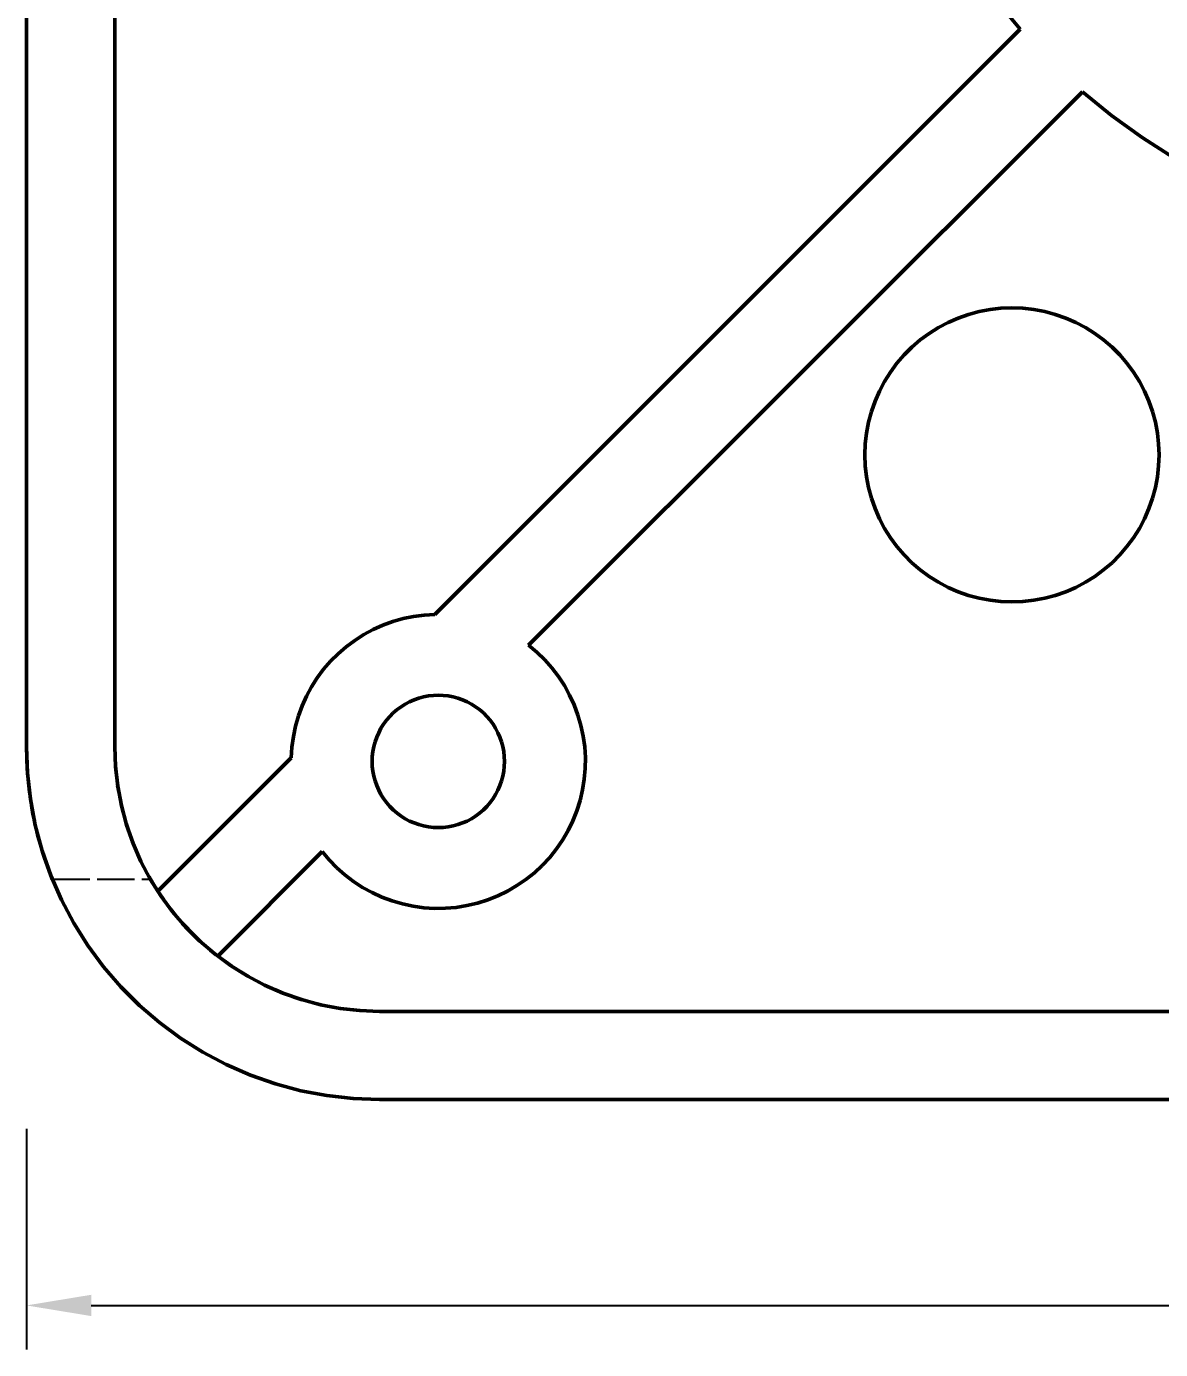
# Model space of a CAD drawing. Header units: millimetres. Extents: x 0 to 420, y 0 to 297.
# Drawn here: x 109.5 to 148.05, y 124.5 to 169.49 of the extents above; entities that cross this region are included whole.
import ezdxf

# ---------------------------------------------------------------- set-up
doc = ezdxf.new("R2010")
doc.units = ezdxf.units.MM
doc.linetypes.add('DASHED', pattern=[1.524, 1.27, -0.254])
for name, color, linetype, lineweight in [('DIM', 3, 'CONTINUOUS', 18), ('HIDDEN', 8, 'DASHED', 25), ('VISIBLE', 7, 'CONTINUOUS', 50)]:
    doc.layers.add(name, color=color, linetype=linetype, lineweight=lineweight)
doc.styles.add('CJK', font='NotoSansCJK-Regular.ttc')
doc.dimstyles.new('GB', dxfattribs={"dimtxt": 2.8, "dimasz": 2.2, "dimexe": 1.5, "dimexo": 1, "dimgap": 0.6, "dimtad": 1, "dimlfac": 100, "dimzin": 12, "dimdsep": 46, "dimtxsty": 'CJK', "dimcen": 2.5, "dimazin": 3, "dimtfac": 0.5, "dimtmove": 2, "dimatfit": 3})

msp = doc.modelspace()

# ---------------------------------------------------------------- linework, layer by layer
at = {"layer": 'HIDDEN'}
for points in [[(109.5, 145), (109.5, 260)], [(109.5, 145), (109.5, 237.5)], [(109.5, 145), (109.5, 237.5)], [(112.5, 145), (112.5, 228.37868)], [(142.46183, 170.38701), (143.27359, 169.39491)], [(123.37717, 149.49849), (143.27359, 169.39491)], [(126.56879, 148.44747), (145.39491, 167.27359)], [(145.39491, 167.27359), (146.38701, 166.46183)], [(146.38701, 166.46183), (147.42572, 165.71063)], [(147.42572, 165.71063), (148.50735, 165.02267)], [(141.8874, 159.7958), (141.52622, 159.69903)], [(142.25479, 159.86532), (141.8874, 159.7958)], [(142.62635, 159.90718), (142.25479, 159.86532)], [(143, 159.92116), (142.62635, 159.90718)], [(143.37365, 159.90718), (143, 159.92116)], [(143.74521, 159.86532), (143.37365, 159.90718)], [(144.1126, 159.7958), (143.74521, 159.86532)], [(144.47378, 159.69903), (144.1126, 159.7958)], [(140.83058, 159.42601), (140.5, 159.25129)], [(141.17329, 159.57553), (140.83058, 159.42601)], [(141.52622, 159.69903), (141.17329, 159.57553)], [(144.82671, 159.57553), (144.47378, 159.69903)], [(145.16942, 159.42601), (144.82671, 159.57553)], [(145.5, 159.25129), (145.16942, 159.42601)], [(139.88255, 158.83032), (139.59914, 158.58642)], [(140.1834, 159.05236), (139.88255, 158.83032)], [(140.5, 159.25129), (140.1834, 159.05236)], [(145.8166, 159.05236), (145.5, 159.25129)], [(146.11745, 158.83032), (145.8166, 159.05236)], [(146.40086, 158.58642), (146.11745, 158.83032)], [(139.59914, 158.58642), (139.33474, 158.32203)], [(146.66526, 158.32203), (146.40086, 158.58642)], [(139.09084, 158.03861), (138.86881, 157.73776)], [(139.33474, 158.32203), (139.09084, 158.03861)], [(146.90916, 158.03861), (146.66526, 158.32203)], [(147.13119, 157.73776), (146.90916, 158.03861)], [(138.86881, 157.73776), (138.66987, 157.42116)], [(147.33013, 157.42116), (147.13119, 157.73776)], [(138.49516, 157.09058), (138.34563, 156.74787)], [(138.66987, 157.42116), (138.49516, 157.09058)], [(147.50484, 157.09058), (147.33013, 157.42116)], [(147.65437, 156.74787), (147.50484, 157.09058)], [(138.34563, 156.74787), (138.22214, 156.39494)], [(147.77786, 156.39494), (147.65437, 156.74787)], [(138.22214, 156.39494), (138.12536, 156.03377)], [(147.87464, 156.03377), (147.77786, 156.39494)], [(138.12536, 156.03377), (138.05585, 155.66637)], [(147.94415, 155.66637), (147.87464, 156.03377)], [(138.01398, 155.29481), (138, 154.92116)], [(138.05585, 155.66637), (138.01398, 155.29481)], [(147.98602, 155.29481), (147.94415, 155.66637)], [(148, 154.92116), (147.98602, 155.29481)], [(138, 154.92116), (138.01398, 154.54751)], [(147.98602, 154.54751), (148, 154.92116)], [(138.01398, 154.54751), (138.05585, 154.17595)], [(147.94415, 154.17595), (147.98602, 154.54751)], [(138.05585, 154.17595), (138.12536, 153.80856)], [(147.87464, 153.80856), (147.94415, 154.17595)], [(138.12536, 153.80856), (138.22214, 153.44739)], [(138.22214, 153.44739), (138.34563, 153.09446)], [(147.65437, 153.09446), (147.77786, 153.44739)], [(147.77786, 153.44739), (147.87464, 153.80856)], [(138.34563, 153.09446), (138.49516, 152.75174)], [(147.50484, 152.75174), (147.65437, 153.09446)], [(138.49516, 152.75174), (138.66987, 152.42116)], [(147.33013, 152.42116), (147.50484, 152.75174)], [(138.66987, 152.42116), (138.86881, 152.10456)], [(138.86881, 152.10456), (139.09084, 151.80371)], [(146.90916, 151.80371), (147.13119, 152.10456)], [(147.13119, 152.10456), (147.33013, 152.42116)], [(139.09084, 151.80371), (139.33474, 151.5203)], [(146.66526, 151.5203), (146.90916, 151.80371)], [(139.33474, 151.5203), (139.59914, 151.2559)], [(139.59914, 151.2559), (139.88255, 151.012)], [(146.11745, 151.012), (146.40086, 151.2559)], [(146.40086, 151.2559), (146.66526, 151.5203)], [(139.88255, 151.012), (140.1834, 150.78997)], [(140.1834, 150.78997), (140.5, 150.59103)], [(145.5, 150.59103), (145.8166, 150.78997)], [(145.8166, 150.78997), (146.11745, 151.012)], [(140.5, 150.59103), (140.83058, 150.41632)], [(140.83058, 150.41632), (141.17329, 150.26679)], [(144.82671, 150.26679), (145.16942, 150.41632)], [(145.16942, 150.41632), (145.5, 150.59103)], [(141.17329, 150.26679), (141.52622, 150.1433)], [(141.52622, 150.1433), (141.8874, 150.04652)], [(141.8874, 150.04652), (142.25479, 149.97701)], [(142.25479, 149.97701), (142.62635, 149.93514)], [(142.62635, 149.93514), (143, 149.92116)], [(143, 149.92116), (143.37365, 149.93514)], [(143.37365, 149.93514), (143.74521, 149.97701)], [(143.74521, 149.97701), (144.1126, 150.04652)], [(144.1126, 150.04652), (144.47378, 150.1433)], [(144.47378, 150.1433), (144.82671, 150.26679)], [(122.65661, 149.42836), (122.30203, 149.35437)], [(123.01562, 149.47648), (122.65661, 149.42836)], [(123.37717, 149.49849), (123.01562, 149.47648)], [(121.28327, 148.98175), (120.96462, 148.80951)], [(121.61355, 149.13048), (121.28327, 148.98175)], [(121.95373, 149.2549), (121.61355, 149.13048)], [(122.30203, 149.35437), (121.95373, 149.2549)], [(120.65928, 148.61465), (120.36885, 148.39819)], [(120.96462, 148.80951), (120.65928, 148.61465)], [(120.09485, 148.16128), (119.83872, 147.90515)], [(120.36885, 148.39819), (120.09485, 148.16128)], [(126.85117, 148.21075), (126.56879, 148.44747)], [(127.11535, 147.95387), (126.85117, 148.21075)], [(119.60181, 147.63115), (119.38535, 147.34072)], [(119.83872, 147.90515), (119.60181, 147.63115)], [(127.3599, 147.67824), (127.11535, 147.95387)], [(127.58348, 147.38534), (127.3599, 147.67824)], [(119.38535, 147.34072), (119.19049, 147.03538)], [(127.78488, 147.07678), (127.58348, 147.38534)], [(119.01825, 146.71673), (118.86952, 146.38645)], [(119.19049, 147.03538), (119.01825, 146.71673)], [(122.99933, 146.69359), (122.8368, 146.65004)], [(123.16465, 146.72487), (122.99933, 146.69359)], [(123.33186, 146.74371), (123.16465, 146.72487)], [(123.5, 146.75), (123.33186, 146.74371)], [(123.66814, 146.74371), (123.5, 146.75)], [(123.83535, 146.72487), (123.66814, 146.74371)], [(124.00067, 146.69359), (123.83535, 146.72487)], [(124.1632, 146.65004), (124.00067, 146.69359)], [(127.96301, 146.75422), (127.78488, 147.07678)], [(128.11691, 146.41942), (127.96301, 146.75422)], [(118.86952, 146.38645), (118.7451, 146.04627)], [(122.09715, 146.25912), (121.96961, 146.14937)], [(122.23253, 146.35904), (122.09715, 146.25912)], [(122.375, 146.44856), (122.23253, 146.35904)], [(122.52376, 146.52718), (122.375, 146.44856)], [(122.67798, 146.59447), (122.52376, 146.52718)], [(122.8368, 146.65004), (122.67798, 146.59447)], [(124.32202, 146.59447), (124.1632, 146.65004)], [(124.47624, 146.52718), (124.32202, 146.59447)], [(124.625, 146.44856), (124.47624, 146.52718)], [(124.76747, 146.35904), (124.625, 146.44856)], [(124.90285, 146.25912), (124.76747, 146.35904)], [(125.03039, 146.14937), (124.90285, 146.25912)], [(128.24573, 146.07419), (128.11691, 146.41942)], [(118.7451, 146.04627), (118.64563, 145.69797)], [(121.74088, 145.90285), (121.64096, 145.76747)], [(121.85063, 146.03039), (121.74088, 145.90285)], [(121.96961, 146.14937), (121.85063, 146.03039)], [(125.14937, 146.03039), (125.03039, 146.14937)], [(125.25912, 145.90285), (125.14937, 146.03039)], [(125.35904, 145.76747), (125.25912, 145.90285)], [(128.34877, 145.72041), (128.24573, 146.07419)], [(118.57164, 145.34339), (118.52352, 144.98438)], [(118.64563, 145.69797), (118.57164, 145.34339)], [(121.40553, 145.32202), (121.34996, 145.1632)], [(121.47282, 145.47624), (121.40553, 145.32202)], [(121.55144, 145.625), (121.47282, 145.47624)], [(121.64096, 145.76747), (121.55144, 145.625)], [(125.44856, 145.625), (125.35904, 145.76747)], [(125.52718, 145.47624), (125.44856, 145.625)], [(125.59447, 145.32202), (125.52718, 145.47624)], [(125.65004, 145.1632), (125.59447, 145.32202)], [(128.42548, 145.36001), (128.34877, 145.72041)], [(128.47544, 144.99493), (128.42548, 145.36001)], [(109.52462, 144.23173), (109.5, 145)], [(109.5, 145), (109.53355, 144.10324)], [(112.5, 145), (112.52348, 144.35036)], [(118.52352, 144.98438), (118.50151, 144.62283)], [(121.30641, 145.00067), (121.27513, 144.83535)], [(121.34996, 145.1632), (121.30641, 145.00067)], [(125.69359, 145.00067), (125.65004, 145.1632)], [(125.72487, 144.83535), (125.69359, 145.00067)], [(128.49838, 144.62717), (128.47544, 144.99493)], [(113.96181, 140.08313), (118.50151, 144.62283)], [(121.25629, 144.66814), (121.25, 144.5)], [(121.25, 144.5), (121.25629, 144.33186)], [(121.27513, 144.83535), (121.25629, 144.66814)], [(125.74371, 144.66814), (125.72487, 144.83535)], [(125.75, 144.5), (125.74371, 144.66814)], [(125.74371, 144.33186), (125.75, 144.5)], [(128.49417, 144.25872), (128.49838, 144.62717)], [(109.59837, 143.46662), (109.52462, 144.23173)], [(109.55744, 143.89127), (109.53137, 144.16174)], [(109.53355, 144.10324), (109.63403, 143.21149)], [(112.52348, 144.35036), (112.52474, 144.33872)], [(112.54857, 144.11971), (112.59379, 143.7041)], [(121.25629, 144.33186), (121.27513, 144.16465)], [(121.27513, 144.16465), (121.30641, 143.99933)], [(121.30641, 143.99933), (121.34996, 143.8368)], [(125.65004, 143.8368), (125.69359, 143.99933)], [(125.69359, 143.99933), (125.72487, 144.16465)], [(125.72487, 144.16465), (125.74371, 144.33186)], [(128.46284, 143.89157), (128.49417, 144.25872)], [(112.59379, 143.7041), (112.598, 143.68105)], [(121.34996, 143.8368), (121.40553, 143.67798)], [(121.40553, 143.67798), (121.47282, 143.52376)], [(121.47282, 143.52376), (121.55144, 143.375)], [(125.44856, 143.375), (125.52718, 143.52376)], [(125.52718, 143.52376), (125.59447, 143.67798)], [(125.59447, 143.67798), (125.65004, 143.8368)], [(128.31964, 143.16918), (128.40456, 143.52773)], [(128.40456, 143.52773), (128.46284, 143.89157)], [(109.72096, 142.70779), (109.59837, 143.46662)], [(109.67205, 143.01058), (109.62122, 143.3252)], [(109.63403, 143.21149), (109.80087, 142.32975)], [(112.64545, 143.42118), (112.71056, 143.06461)], [(121.55144, 143.375), (121.64096, 143.23253)], [(121.64096, 143.23253), (121.74088, 143.09715)], [(121.74088, 143.09715), (121.85063, 142.96961)], [(125.14937, 142.96961), (125.25912, 143.09715)], [(125.25912, 143.09715), (125.35904, 143.23253)], [(125.35904, 143.23253), (125.44856, 143.375)], [(128.20854, 142.81784), (128.31964, 143.16918)], [(109.89188, 141.95837), (109.72096, 142.70779)], [(112.71056, 143.06461), (112.71936, 143.03056)], [(112.79011, 142.75674), (112.87319, 142.43521)], [(121.85063, 142.96961), (121.96961, 142.85063)], [(121.96961, 142.85063), (122.09715, 142.74088)], [(122.09715, 142.74088), (122.23253, 142.64096)], [(122.23253, 142.64096), (122.375, 142.55144)], [(124.625, 142.55144), (124.76747, 142.64096)], [(124.76747, 142.64096), (124.90285, 142.74088)], [(124.90285, 142.74088), (125.03039, 142.85063)], [(125.03039, 142.85063), (125.14937, 142.96961)], [(128.07187, 142.47565), (128.20854, 142.81784)], [(109.84329, 142.17143), (109.77012, 142.49225)], [(109.80087, 142.32975), (110.03313, 141.46294)], [(112.87319, 142.43521), (112.88818, 142.39074)], [(122.375, 142.55144), (122.52376, 142.47282)], [(122.52376, 142.47282), (122.67798, 142.40553)], [(122.67798, 142.40553), (122.8368, 142.34996)], [(122.8368, 142.34996), (122.99933, 142.30641)], [(122.99933, 142.30641), (123.16465, 142.27513)], [(123.16465, 142.27513), (123.33186, 142.25629)], [(123.33186, 142.25629), (123.5, 142.25)], [(123.5, 142.25), (123.66814, 142.25629)], [(123.66814, 142.25629), (123.83535, 142.27513)], [(123.83535, 142.27513), (124.00067, 142.30641)], [(124.00067, 142.30641), (124.1632, 142.34996)], [(124.1632, 142.34996), (124.32202, 142.40553)], [(124.32202, 142.40553), (124.47624, 142.47282)], [(124.47624, 142.47282), (124.625, 142.55144)], [(127.91037, 142.14445), (128.07187, 142.47565)], [(110.11042, 141.22144), (109.89188, 141.95837)], [(112.98178, 142.11305), (113.08083, 141.8192)], [(113.08083, 141.8192), (113.10354, 141.76506)], [(127.51652, 141.52216), (127.72492, 141.82604)], [(127.72492, 141.82604), (127.91037, 142.14445)], [(110.07036, 141.35653), (109.97996, 141.66138)], [(110.03313, 141.46294), (110.32952, 140.61591)], [(113.21942, 141.48896), (113.33239, 141.21978)], [(115.99854, 137.87722), (119.55253, 141.43121)], [(119.55253, 141.43121), (119.78925, 141.14883)], [(127.28631, 141.23444), (127.51652, 141.52216)], [(110.3757, 140.5), (110.11042, 141.22144)], [(113.33239, 141.21978), (113.36429, 141.1569)], [(113.50175, 140.88603), (113.62656, 140.64008)], [(119.78925, 141.14883), (120.04613, 140.88465)], [(120.04613, 140.88465), (120.32176, 140.6401)], [(126.76556, 140.71369), (127.03553, 140.96447)], [(127.03553, 140.96447), (127.28631, 141.23444)], [(110.35221, 140.5639), (110.25937, 140.81636)], [(110.32952, 140.61591), (110.68837, 139.7934)], [(110.3757, 140.5), (113.70577, 140.5)], [(110.38009, 140.5), (113.70577, 140.5)], [(113.62656, 140.64008), (113.66902, 140.56953)], [(113.70577, 140.5), (114.06385, 139.93012)], [(113.70577, 140.5), (114.06385, 139.93012)], [(120.32176, 140.6401), (120.61466, 140.41652)], [(120.61466, 140.41652), (120.92322, 140.21512)], [(126.17396, 140.27508), (126.47784, 140.48348)], [(126.47784, 140.48348), (126.76556, 140.71369)], [(113.82724, 140.30668), (113.96181, 140.08313)], [(113.96181, 140.08313), (113.96543, 140.08675)], [(113.96181, 140.08313), (114.01868, 140.00202)], [(114.06385, 139.93012), (114.46352, 139.38859)], [(114.06385, 139.93012), (114.46352, 139.38859)], [(120.92322, 140.21512), (121.24578, 140.03699)], [(121.24578, 140.03699), (121.58058, 139.88309)], [(125.18216, 139.79146), (125.52435, 139.92813)], [(125.52435, 139.92813), (125.85555, 140.08963)], [(125.85555, 140.08963), (126.17396, 140.27508)], [(110.68837, 139.7934), (111.1077, 139)], [(114.16848, 139.78835), (114.30808, 139.58924)], [(114.30808, 139.58924), (114.39499, 139.48144)], [(121.58058, 139.88309), (121.92581, 139.75427)], [(121.92581, 139.75427), (122.27959, 139.65123)], [(122.27959, 139.65123), (122.63999, 139.57452)], [(122.63999, 139.57452), (123.00507, 139.52456)], [(123.00507, 139.52456), (123.37283, 139.50162)], [(123.37283, 139.50162), (123.74128, 139.50583)], [(123.74128, 139.50583), (124.10843, 139.53716)], [(124.10843, 139.53716), (124.47227, 139.59544)], [(124.47227, 139.59544), (124.83082, 139.68036)], [(124.83082, 139.68036), (125.18216, 139.79146)], [(114.46352, 139.38859), (114.90253, 138.87845)], [(114.46352, 139.38859), (114.90253, 138.87845)], [(114.56371, 139.27217), (114.68666, 139.11966)], [(114.68666, 139.11966), (114.80868, 138.98751)], [(111.1077, 139), (111.58513, 138.24016)], [(114.90253, 138.87845), (115.37845, 138.40253)], [(114.90253, 138.87845), (115.37845, 138.40253)], [(114.99176, 138.78922), (115.09585, 138.67649)], [(115.09585, 138.67649), (115.25916, 138.52182)], [(111.58513, 138.24016), (112.11802, 137.51812)], [(115.37845, 138.40253), (115.88859, 137.96352)], [(115.37845, 138.40253), (115.88859, 137.96352)], [(115.45145, 138.33971), (115.53379, 138.26172)], [(115.53379, 138.26172), (115.74807, 138.08444)], [(115.88859, 137.96352), (116.43012, 137.56385)], [(115.88859, 137.96352), (116.43012, 137.56385)], [(115.9409, 137.92491), (115.99854, 137.87722)], [(115.99854, 137.87722), (116.0015, 137.88018)], [(115.99854, 137.87722), (116.22817, 137.7129)], [(112.11802, 137.51812), (112.70338, 136.83793)], [(116.43012, 137.56385), (117, 137.20577)], [(116.43012, 137.56385), (117, 137.20577)], [(116.48199, 137.53126), (116.53325, 137.49457)], [(116.53325, 137.49457), (116.78312, 137.34205)], [(112.70338, 136.83793), (113.33793, 136.20338)], [(117, 137.20577), (117.59505, 136.89128)], [(117, 137.20577), (117.59505, 136.89128)], [(117.04741, 137.18071), (117.09447, 137.15199)], [(117.09447, 137.15199), (117.36474, 137.013)], [(117.59505, 136.89128), (118.21193, 136.62214)], [(117.59505, 136.89128), (118.21193, 136.62214)], [(117.63719, 136.87289), (117.67921, 136.85129)], [(117.67921, 136.85129), (117.97032, 136.72755)], [(118.21193, 136.62214), (118.8472, 136.39984)], [(118.21193, 136.62214), (118.8472, 136.39984)], [(118.24811, 136.60948), (118.28434, 136.59408)], [(118.28434, 136.59408), (118.59741, 136.48725)], [(118.8472, 136.39984), (119.49731, 136.22565)], [(118.8472, 136.39984), (119.49731, 136.22565)], [(118.87684, 136.3919), (118.90663, 136.38174)], [(118.90663, 136.38174), (119.24439, 136.29342)], [(113.33793, 136.20338), (114.01812, 135.61802)], [(119.49731, 136.22565), (120.15862, 136.10052)], [(119.49731, 136.22565), (120.15862, 136.10052)], [(119.51993, 136.22137), (119.54276, 136.2154)], [(119.54276, 136.2154), (119.9124, 136.14711)], [(120.15862, 136.10052), (120.82743, 136.02517)], [(120.15862, 136.10052), (120.82743, 136.02517)], [(120.17387, 136.0988), (120.18934, 136.09595)], [(120.18934, 136.09595), (120.61477, 136.04913)], [(120.82743, 136.02517), (121.5, 136)], [(120.82743, 136.02517), (121.5, 136)], [(120.8351, 136.02488), (120.84292, 136.02402)], [(120.84292, 136.02402), (121.5, 136)], [(197.5, 136), (121.5, 136)], [(197.5, 136), (121.5, 136)], [(197.5, 136), (121.5, 136)], [(114.01812, 135.61802), (114.74016, 135.08513)], [(114.74016, 135.08513), (115.5, 134.6077)], [(115.5, 134.6077), (116.2934, 134.18837)], [(116.2934, 134.18837), (117.11591, 133.82952)], [(117.11591, 133.82952), (117.96294, 133.53313)], [(117.96294, 133.53313), (118.82975, 133.30087)], [(118.82975, 133.30087), (119.71149, 133.13403)], [(119.71149, 133.13403), (120.60324, 133.03355)], [(120.60324, 133.03355), (121.5, 133)], [(197.5, 133), (121.5, 133)]]:
    msp.add_lwpolyline(points, dxfattribs=at)
at = {"layer": 'VISIBLE'}
for points in [[(109.5, 145), (109.5, 260)], [(112.5, 260), (112.5, 145)], [(143.27359, 169.39491), (142.46183, 170.38701)], [(123.37717, 149.49849), (143.27359, 169.39491)], [(126.56879, 148.44747), (145.39491, 167.27359)], [(146.38701, 166.46183), (145.39491, 167.27359)], [(147.42572, 165.71063), (146.38701, 166.46183)], [(148.50735, 165.02267), (147.42572, 165.71063)], [(141.8874, 159.7958), (141.52622, 159.69903)], [(142.25479, 159.86532), (141.8874, 159.7958)], [(142.62635, 159.90718), (142.25479, 159.86532)], [(143, 159.92116), (142.62635, 159.90718)], [(143.37365, 159.90718), (143, 159.92116)], [(143.74521, 159.86532), (143.37365, 159.90718)], [(144.1126, 159.7958), (143.74521, 159.86532)], [(144.47378, 159.69903), (144.1126, 159.7958)], [(140.83058, 159.42601), (140.5, 159.25129)], [(141.17329, 159.57553), (140.83058, 159.42601)], [(141.52622, 159.69903), (141.17329, 159.57553)], [(144.82671, 159.57553), (144.47378, 159.69903)], [(145.16942, 159.42601), (144.82671, 159.57553)], [(145.5, 159.25129), (145.16942, 159.42601)], [(139.88255, 158.83032), (139.59914, 158.58642)], [(140.1834, 159.05236), (139.88255, 158.83032)], [(140.5, 159.25129), (140.1834, 159.05236)], [(145.8166, 159.05236), (145.5, 159.25129)], [(146.11745, 158.83032), (145.8166, 159.05236)], [(146.40086, 158.58642), (146.11745, 158.83032)], [(139.59914, 158.58642), (139.33474, 158.32203)], [(146.66526, 158.32203), (146.40086, 158.58642)], [(139.09084, 158.03861), (138.86881, 157.73776)], [(139.33474, 158.32203), (139.09084, 158.03861)], [(146.90916, 158.03861), (146.66526, 158.32203)], [(147.13119, 157.73776), (146.90916, 158.03861)], [(138.86881, 157.73776), (138.66987, 157.42116)], [(147.33013, 157.42116), (147.13119, 157.73776)], [(138.49516, 157.09058), (138.34563, 156.74787)], [(138.66987, 157.42116), (138.49516, 157.09058)], [(147.50484, 157.09058), (147.33013, 157.42116)], [(147.65437, 156.74787), (147.50484, 157.09058)], [(138.34563, 156.74787), (138.22214, 156.39494)], [(147.77786, 156.39494), (147.65437, 156.74787)], [(138.22214, 156.39494), (138.12536, 156.03377)], [(147.87464, 156.03377), (147.77786, 156.39494)], [(138.12536, 156.03377), (138.05585, 155.66637)], [(147.94415, 155.66637), (147.87464, 156.03377)], [(138.01398, 155.29481), (138, 154.92116)], [(138.05585, 155.66637), (138.01398, 155.29481)], [(147.98602, 155.29481), (147.94415, 155.66637)], [(148, 154.92116), (147.98602, 155.29481)], [(138, 154.92116), (138.01398, 154.54751)], [(147.98602, 154.54751), (148, 154.92116)], [(138.01398, 154.54751), (138.05585, 154.17595)], [(147.94415, 154.17595), (147.98602, 154.54751)], [(138.05585, 154.17595), (138.12536, 153.80856)], [(147.87464, 153.80856), (147.94415, 154.17595)], [(138.12536, 153.80856), (138.22214, 153.44739)], [(138.22214, 153.44739), (138.34563, 153.09446)], [(147.65437, 153.09446), (147.77786, 153.44739)], [(147.77786, 153.44739), (147.87464, 153.80856)], [(138.34563, 153.09446), (138.49516, 152.75174)], [(147.50484, 152.75174), (147.65437, 153.09446)], [(138.49516, 152.75174), (138.66987, 152.42116)], [(147.33013, 152.42116), (147.50484, 152.75174)], [(138.66987, 152.42116), (138.86881, 152.10456)], [(138.86881, 152.10456), (139.09084, 151.80371)], [(146.90916, 151.80371), (147.13119, 152.10456)], [(147.13119, 152.10456), (147.33013, 152.42116)], [(139.09084, 151.80371), (139.33474, 151.5203)], [(146.66526, 151.5203), (146.90916, 151.80371)], [(139.33474, 151.5203), (139.59914, 151.2559)], [(139.59914, 151.2559), (139.88255, 151.012)], [(146.11745, 151.012), (146.40086, 151.2559)], [(146.40086, 151.2559), (146.66526, 151.5203)], [(139.88255, 151.012), (140.1834, 150.78997)], [(140.1834, 150.78997), (140.5, 150.59103)], [(145.5, 150.59103), (145.8166, 150.78997)], [(145.8166, 150.78997), (146.11745, 151.012)], [(140.5, 150.59103), (140.83058, 150.41632)], [(140.83058, 150.41632), (141.17329, 150.26679)], [(144.82671, 150.26679), (145.16942, 150.41632)], [(145.16942, 150.41632), (145.5, 150.59103)], [(141.17329, 150.26679), (141.52622, 150.1433)], [(141.52622, 150.1433), (141.8874, 150.04652)], [(141.8874, 150.04652), (142.25479, 149.97701)], [(142.25479, 149.97701), (142.62635, 149.93514)], [(142.62635, 149.93514), (143, 149.92116)], [(143, 149.92116), (143.37365, 149.93514)], [(143.37365, 149.93514), (143.74521, 149.97701)], [(143.74521, 149.97701), (144.1126, 150.04652)], [(144.1126, 150.04652), (144.47378, 150.1433)], [(144.47378, 150.1433), (144.82671, 150.26679)], [(122.65661, 149.42836), (122.30203, 149.35437)], [(123.01562, 149.47648), (122.65661, 149.42836)], [(123.37717, 149.49849), (123.01562, 149.47648)], [(121.28327, 148.98175), (120.96462, 148.80951)], [(121.61355, 149.13048), (121.28327, 148.98175)], [(121.95373, 149.2549), (121.61355, 149.13048)], [(122.30203, 149.35437), (121.95373, 149.2549)], [(120.65928, 148.61465), (120.36885, 148.39819)], [(120.96462, 148.80951), (120.65928, 148.61465)], [(120.09485, 148.16128), (119.83872, 147.90515)], [(120.36885, 148.39819), (120.09485, 148.16128)], [(126.85117, 148.21075), (126.56879, 148.44747)], [(127.11535, 147.95387), (126.85117, 148.21075)], [(119.60181, 147.63115), (119.38535, 147.34072)], [(119.83872, 147.90515), (119.60181, 147.63115)], [(127.3599, 147.67824), (127.11535, 147.95387)], [(127.58348, 147.38534), (127.3599, 147.67824)], [(119.38535, 147.34072), (119.19049, 147.03538)], [(127.78488, 147.07678), (127.58348, 147.38534)], [(119.01825, 146.71673), (118.86952, 146.38645)], [(119.19049, 147.03538), (119.01825, 146.71673)], [(122.99933, 146.69359), (122.8368, 146.65004)], [(123.16465, 146.72487), (122.99933, 146.69359)], [(123.33186, 146.74371), (123.16465, 146.72487)], [(123.5, 146.75), (123.33186, 146.74371)], [(123.66814, 146.74371), (123.5, 146.75)], [(123.83535, 146.72487), (123.66814, 146.74371)], [(124.00067, 146.69359), (123.83535, 146.72487)], [(124.1632, 146.65004), (124.00067, 146.69359)], [(127.96301, 146.75422), (127.78488, 147.07678)], [(128.11691, 146.41942), (127.96301, 146.75422)], [(118.86952, 146.38645), (118.7451, 146.04627)], [(122.09715, 146.25912), (121.96961, 146.14937)], [(122.23253, 146.35904), (122.09715, 146.25912)], [(122.375, 146.44856), (122.23253, 146.35904)], [(122.52376, 146.52718), (122.375, 146.44856)], [(122.67798, 146.59447), (122.52376, 146.52718)], [(122.8368, 146.65004), (122.67798, 146.59447)], [(124.32202, 146.59447), (124.1632, 146.65004)], [(124.47624, 146.52718), (124.32202, 146.59447)], [(124.625, 146.44856), (124.47624, 146.52718)], [(124.76747, 146.35904), (124.625, 146.44856)], [(124.90285, 146.25912), (124.76747, 146.35904)], [(125.03039, 146.14937), (124.90285, 146.25912)], [(128.24573, 146.07419), (128.11691, 146.41942)], [(118.7451, 146.04627), (118.64563, 145.69797)], [(121.74088, 145.90285), (121.64096, 145.76747)], [(121.85063, 146.03039), (121.74088, 145.90285)], [(121.96961, 146.14937), (121.85063, 146.03039)], [(125.14937, 146.03039), (125.03039, 146.14937)], [(125.25912, 145.90285), (125.14937, 146.03039)], [(125.35904, 145.76747), (125.25912, 145.90285)], [(128.34877, 145.72041), (128.24573, 146.07419)], [(118.57164, 145.34339), (118.52352, 144.98438)], [(118.64563, 145.69797), (118.57164, 145.34339)], [(121.40553, 145.32202), (121.34996, 145.1632)], [(121.47282, 145.47624), (121.40553, 145.32202)], [(121.55144, 145.625), (121.47282, 145.47624)], [(121.64096, 145.76747), (121.55144, 145.625)], [(125.44856, 145.625), (125.35904, 145.76747)], [(125.52718, 145.47624), (125.44856, 145.625)], [(125.59447, 145.32202), (125.52718, 145.47624)], [(125.65004, 145.1632), (125.59447, 145.32202)], [(128.42548, 145.36001), (128.34877, 145.72041)], [(128.47544, 144.99493), (128.42548, 145.36001)], [(109.52462, 144.23173), (109.5, 145)], [(109.5, 145), (109.53355, 144.10324)], [(112.52517, 144.32743), (112.5, 145)], [(118.52352, 144.98438), (118.50151, 144.62283)], [(121.30641, 145.00067), (121.27513, 144.83535)], [(121.34996, 145.1632), (121.30641, 145.00067)], [(125.69359, 145.00067), (125.65004, 145.1632)], [(125.72487, 144.83535), (125.69359, 145.00067)], [(128.49838, 144.62717), (128.47544, 144.99493)], [(113.96543, 140.08675), (118.50151, 144.62283)], [(121.25629, 144.66814), (121.25, 144.5)], [(121.25, 144.5), (121.25629, 144.33186)], [(121.27513, 144.83535), (121.25629, 144.66814)], [(125.74371, 144.66814), (125.72487, 144.83535)], [(125.75, 144.5), (125.74371, 144.66814)], [(125.74371, 144.33186), (125.75, 144.5)], [(128.49417, 144.25872), (128.49838, 144.62717)], [(109.53137, 144.16174), (109.52462, 144.23173)], [(109.53355, 144.10324), (109.63403, 143.21149)], [(112.52474, 144.33872), (112.54857, 144.11971)], [(112.60052, 143.65862), (112.52517, 144.32743)], [(121.25629, 144.33186), (121.27513, 144.16465)], [(121.27513, 144.16465), (121.30641, 143.99933)], [(121.30641, 143.99933), (121.34996, 143.8368)], [(125.65004, 143.8368), (125.69359, 143.99933)], [(125.69359, 143.99933), (125.72487, 144.16465)], [(125.72487, 144.16465), (125.74371, 144.33186)], [(128.46284, 143.89157), (128.49417, 144.25872)], [(109.59837, 143.46662), (109.55744, 143.89127)], [(112.598, 143.68105), (112.64545, 143.42118)], [(112.72565, 142.99731), (112.60052, 143.65862)], [(121.34996, 143.8368), (121.40553, 143.67798)], [(121.40553, 143.67798), (121.47282, 143.52376)], [(121.47282, 143.52376), (121.55144, 143.375)], [(125.44856, 143.375), (125.52718, 143.52376)], [(125.52718, 143.52376), (125.59447, 143.67798)], [(125.59447, 143.67798), (125.65004, 143.8368)], [(128.31964, 143.16918), (128.40456, 143.52773)], [(128.40456, 143.52773), (128.46284, 143.89157)], [(109.62122, 143.3252), (109.59837, 143.46662)], [(109.63403, 143.21149), (109.80087, 142.32975)], [(121.55144, 143.375), (121.64096, 143.23253)], [(121.64096, 143.23253), (121.74088, 143.09715)], [(121.74088, 143.09715), (121.85063, 142.96961)], [(125.14937, 142.96961), (125.25912, 143.09715)], [(125.25912, 143.09715), (125.35904, 143.23253)], [(125.35904, 143.23253), (125.44856, 143.375)], [(128.20854, 142.81784), (128.31964, 143.16918)], [(109.72096, 142.70779), (109.67205, 143.01058)], [(109.77012, 142.49225), (109.72096, 142.70779)], [(112.71936, 143.03056), (112.79011, 142.75674)], [(112.89984, 142.3472), (112.72565, 142.99731)], [(121.85063, 142.96961), (121.96961, 142.85063)], [(121.96961, 142.85063), (122.09715, 142.74088)], [(122.09715, 142.74088), (122.23253, 142.64096)], [(122.23253, 142.64096), (122.375, 142.55144)], [(124.625, 142.55144), (124.76747, 142.64096)], [(124.76747, 142.64096), (124.90285, 142.74088)], [(124.90285, 142.74088), (125.03039, 142.85063)], [(125.03039, 142.85063), (125.14937, 142.96961)], [(128.07187, 142.47565), (128.20854, 142.81784)], [(109.80087, 142.32975), (110.03313, 141.46294)], [(112.88818, 142.39074), (112.98178, 142.11305)], [(113.12214, 141.71193), (112.89984, 142.3472)], [(122.375, 142.55144), (122.52376, 142.47282)], [(122.52376, 142.47282), (122.67798, 142.40553)], [(122.67798, 142.40553), (122.8368, 142.34996)], [(122.8368, 142.34996), (122.99933, 142.30641)], [(122.99933, 142.30641), (123.16465, 142.27513)], [(123.16465, 142.27513), (123.33186, 142.25629)], [(123.33186, 142.25629), (123.5, 142.25)], [(123.5, 142.25), (123.66814, 142.25629)], [(123.66814, 142.25629), (123.83535, 142.27513)], [(123.83535, 142.27513), (124.00067, 142.30641)], [(124.00067, 142.30641), (124.1632, 142.34996)], [(124.1632, 142.34996), (124.32202, 142.40553)], [(124.32202, 142.40553), (124.47624, 142.47282)], [(124.47624, 142.47282), (124.625, 142.55144)], [(127.91037, 142.14445), (128.07187, 142.47565)], [(109.89188, 141.95837), (109.84329, 142.17143)], [(109.97996, 141.66138), (109.89188, 141.95837)], [(113.10354, 141.76506), (113.21942, 141.48896)], [(127.51652, 141.52216), (127.72492, 141.82604)], [(127.72492, 141.82604), (127.91037, 142.14445)], [(110.03313, 141.46294), (110.32952, 140.61591)], [(110.11042, 141.22144), (110.07036, 141.35653)], [(113.39128, 141.09505), (113.12214, 141.71193)], [(116.0015, 137.88018), (119.55253, 141.43121)], [(119.55253, 141.43121), (119.78925, 141.14883)], [(127.28631, 141.23444), (127.51652, 141.52216)], [(110.25937, 140.81636), (110.11042, 141.22144)], [(113.36429, 141.1569), (113.50175, 140.88603)], [(113.70577, 140.5), (113.39128, 141.09505)], [(119.78925, 141.14883), (120.04613, 140.88465)], [(120.04613, 140.88465), (120.32176, 140.6401)], [(126.76556, 140.71369), (127.03553, 140.96447)], [(127.03553, 140.96447), (127.28631, 141.23444)], [(110.32952, 140.61591), (110.68837, 139.7934)], [(110.3757, 140.5), (110.35221, 140.5639)], [(110.3757, 140.5), (110.38009, 140.5)], [(113.66902, 140.56953), (113.82724, 140.30668)], [(114.06385, 139.93012), (113.70577, 140.5)], [(120.32176, 140.6401), (120.61466, 140.41652)], [(120.61466, 140.41652), (120.92322, 140.21512)], [(126.17396, 140.27508), (126.47784, 140.48348)], [(126.47784, 140.48348), (126.76556, 140.71369)], [(114.01868, 140.00202), (114.16848, 139.78835)], [(114.46352, 139.38859), (114.06385, 139.93012)], [(120.92322, 140.21512), (121.24578, 140.03699)], [(121.24578, 140.03699), (121.58058, 139.88309)], [(125.18216, 139.79146), (125.52435, 139.92813)], [(125.52435, 139.92813), (125.85555, 140.08963)], [(125.85555, 140.08963), (126.17396, 140.27508)], [(110.68837, 139.7934), (111.1077, 139)], [(114.39499, 139.48144), (114.56371, 139.27217)], [(121.58058, 139.88309), (121.92581, 139.75427)], [(121.92581, 139.75427), (122.27959, 139.65123)], [(122.27959, 139.65123), (122.63999, 139.57452)], [(122.63999, 139.57452), (123.00507, 139.52456)], [(123.00507, 139.52456), (123.37283, 139.50162)], [(123.37283, 139.50162), (123.74128, 139.50583)], [(123.74128, 139.50583), (124.10843, 139.53716)], [(124.10843, 139.53716), (124.47227, 139.59544)], [(124.47227, 139.59544), (124.83082, 139.68036)], [(124.83082, 139.68036), (125.18216, 139.79146)], [(114.90253, 138.87845), (114.46352, 139.38859)], [(111.1077, 139), (111.58513, 138.24016)], [(114.80868, 138.98751), (114.99176, 138.78922)], [(115.37845, 138.40253), (114.90253, 138.87845)], [(111.58513, 138.24016), (112.11802, 137.51812)], [(115.25916, 138.52182), (115.45145, 138.33971)], [(115.88859, 137.96352), (115.37845, 138.40253)], [(115.74807, 138.08444), (115.9409, 137.92491)], [(116.43012, 137.56385), (115.88859, 137.96352)], [(116.22817, 137.7129), (116.48199, 137.53126)], [(112.11802, 137.51812), (112.70338, 136.83793)], [(117, 137.20577), (116.43012, 137.56385)], [(116.78312, 137.34205), (117.04741, 137.18071)], [(112.70338, 136.83793), (113.33793, 136.20338)], [(117.59505, 136.89128), (117, 137.20577)], [(117.36474, 137.013), (117.63719, 136.87289)], [(118.21193, 136.62214), (117.59505, 136.89128)], [(117.97032, 136.72755), (118.24811, 136.60948)], [(118.8472, 136.39984), (118.21193, 136.62214)], [(118.59741, 136.48725), (118.87684, 136.3919)], [(119.49731, 136.22565), (118.8472, 136.39984)], [(113.33793, 136.20338), (114.01812, 135.61802)], [(119.24439, 136.29342), (119.51993, 136.22137)], [(120.15862, 136.10052), (119.49731, 136.22565)], [(119.9124, 136.14711), (120.17387, 136.0988)], [(120.82743, 136.02517), (120.15862, 136.10052)], [(120.61477, 136.04913), (120.8351, 136.02488)], [(121.5, 136), (120.82743, 136.02517)], [(121.5, 136), (197.5, 136)], [(114.01812, 135.61802), (114.74016, 135.08513)], [(114.74016, 135.08513), (115.5, 134.6077)], [(115.5, 134.6077), (116.2934, 134.18837)], [(116.2934, 134.18837), (117.11591, 133.82952)], [(117.11591, 133.82952), (117.96294, 133.53313)], [(117.96294, 133.53313), (118.82975, 133.30087)], [(118.82975, 133.30087), (119.71149, 133.13403)], [(119.71149, 133.13403), (120.60324, 133.03355)], [(120.60324, 133.03355), (121.5, 133)], [(197.5, 133), (121.5, 133)]]:
    msp.add_lwpolyline(points, dxfattribs=at)

# ---------------------------------------------------------------- dimensions: what is measured, and where the dimension line sits
at = {"layer": 'DIM'}
msp.add_linear_dim(base=(109.5, 126), p1=(109.5, 133), p2=(209.5, 133), text='100', dimstyle='GB', dxfattribs=at).render()

doc.saveas('drawing.dxf')
